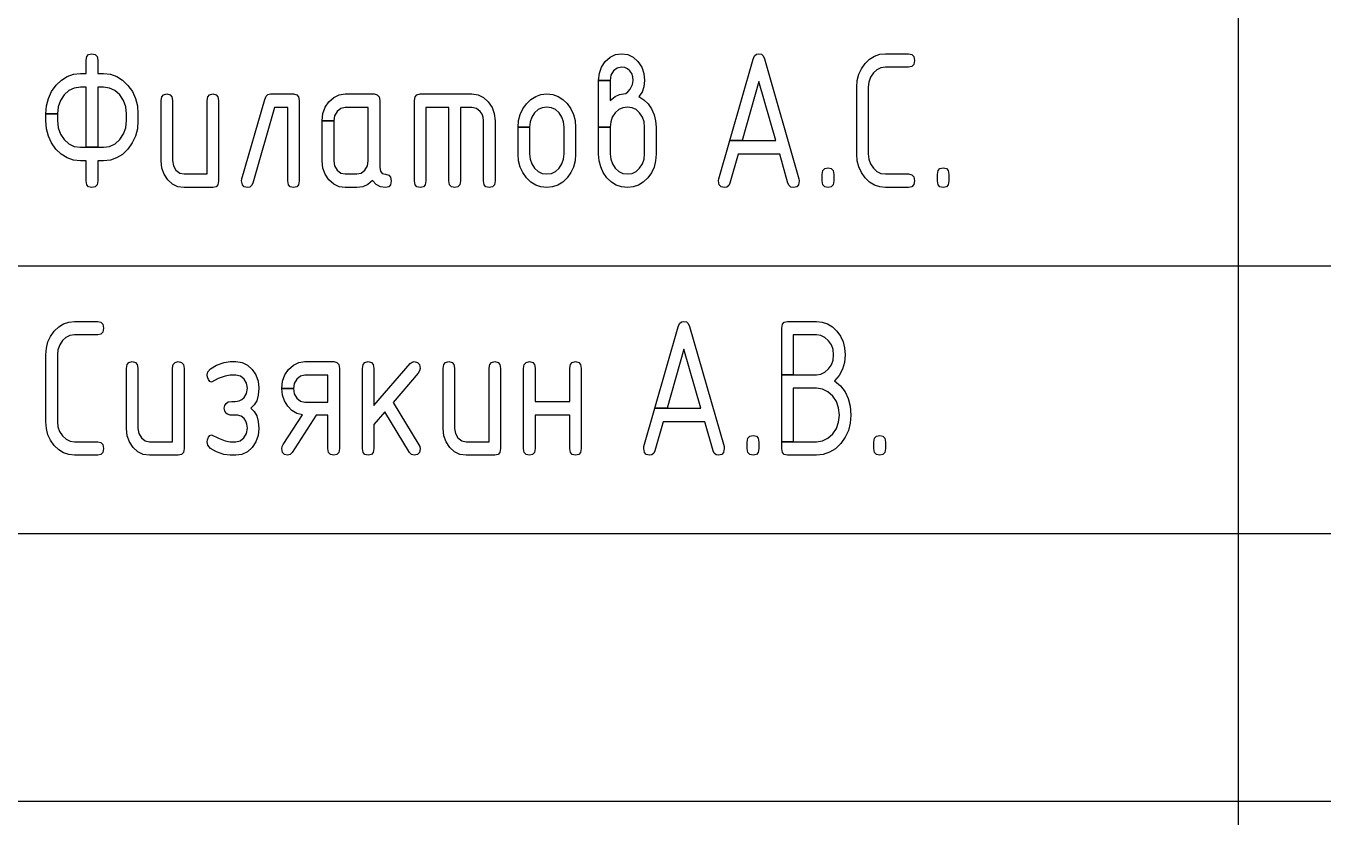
# Model space of a CAD drawing. Extents: x 0.3 to 16.3, y -11.7 to -0.2.
# Drawn here: x 9.737 to 10.692, y -10.917 to -10.335 of the extents above; entities that cross this region are included whole.
import ezdxf

# ---------------------------------------------------------------- set-up
doc = ezdxf.new("R2010")
doc.units = 0
doc.header["$MEASUREMENT"] = 0
doc.layers.add('BLACK', color=7, linetype='CONTINUOUS')

msp = doc.modelspace()

# ---------------------------------------------------------------- linework, layer by layer
at = {"layer": 'BLACK', "linetype": 'CONTINUOUS'}
for p, q in [((10.62949, -9.3308), (10.62949, -11.49615)), ((9.78179, -10.36072), (9.78228, -10.35796)), ((9.78179, -10.37047), (9.78179, -10.36072)), ((9.78228, -10.35796), (9.78361, -10.35643)), ((9.78361, -10.35643), (9.78603, -10.35585)), ((9.78603, -10.35585), (9.78843, -10.35643)), ((9.78843, -10.35643), (9.78976, -10.35796)), ((9.78976, -10.35796), (9.79026, -10.36072)), ((9.79026, -10.36072), (9.79026, -10.37047)), ((10.16102, -10.36566), (10.16377, -10.36156)), ((10.16377, -10.36156), (10.16731, -10.35838)), ((10.16731, -10.35838), (10.17127, -10.3565)), ((10.17127, -10.3565), (10.17578, -10.35585)), ((10.17578, -10.35585), (10.18032, -10.3565)), ((10.18032, -10.3565), (10.18428, -10.3584)), ((10.18428, -10.3584), (10.18781, -10.36159)), ((10.18781, -10.36159), (10.19055, -10.36571)), ((10.25541, -10.4197), (10.27257, -10.3598)), ((10.27257, -10.3598), (10.27361, -10.35753)), ((10.27361, -10.35753), (10.27499, -10.35628)), ((10.27499, -10.35628), (10.27681, -10.35585)), ((10.27681, -10.35585), (10.27863, -10.35627)), ((10.27863, -10.35627), (10.27999, -10.35748)), ((10.27999, -10.35748), (10.28098, -10.35965)), ((10.28098, -10.35965), (10.30627, -10.44783)), ((10.35225, -10.36687), (10.35498, -10.36305)), ((10.35498, -10.36305), (10.35827, -10.35988)), ((10.35827, -10.35988), (10.36182, -10.35765)), ((10.36182, -10.35765), (10.36569, -10.35631)), ((10.36569, -10.35631), (10.36996, -10.35585)), ((10.36996, -10.35585), (10.38691, -10.35585)), ((10.38691, -10.35585), (10.38931, -10.35643)), ((10.38931, -10.35643), (10.39065, -10.358)), ((10.39065, -10.3637), (10.38931, -10.36527)), ((10.39065, -10.358), (10.39115, -10.36085)), ((10.39115, -10.36085), (10.39065, -10.3637)), ((9.76358, -10.3753), (9.76784, -10.37263)), ((9.76784, -10.37263), (9.77246, -10.37102)), ((9.77246, -10.37102), (9.77755, -10.37047)), ((9.77755, -10.37047), (9.78179, -10.37047)), ((9.79026, -10.37047), (9.7945, -10.37047)), ((9.7945, -10.37047), (9.79965, -10.37102)), ((9.79965, -10.37102), (9.8043, -10.37264)), ((9.8043, -10.37264), (9.80856, -10.37532)), ((10.15883, -10.3755), (10.15939, -10.37026)), ((10.15939, -10.37026), (10.16102, -10.36566)), ((10.16792, -10.3717), (10.1673, -10.3755)), ((10.16977, -10.36852), (10.16792, -10.3717)), ((10.17251, -10.36637), (10.16977, -10.36852)), ((10.17578, -10.36565), (10.17251, -10.36637)), ((10.17807, -10.36598), (10.17578, -10.36565)), ((10.18006, -10.36691), (10.17807, -10.36598)), ((10.18181, -10.36849), (10.18006, -10.36691)), ((10.18317, -10.37053), (10.18181, -10.36849)), ((10.18397, -10.37283), (10.18317, -10.37053)), ((10.18425, -10.3755), (10.18397, -10.37283)), ((10.19055, -10.36571), (10.19217, -10.37031)), ((10.19217, -10.37031), (10.19272, -10.37554)), ((10.34918, -10.3755), (10.35033, -10.371)), ((10.35033, -10.371), (10.35225, -10.36687)), ((10.35899, -10.37313), (10.35769, -10.37669)), ((10.36109, -10.36991), (10.35899, -10.37313)), ((10.36356, -10.36768), (10.36109, -10.36991)), ((10.36648, -10.36632), (10.36356, -10.36768)), ((10.36996, -10.36585), (10.36648, -10.36632)), ((10.38691, -10.36585), (10.36996, -10.36585)), ((10.38931, -10.36527), (10.38691, -10.36585)), ((9.754, -10.38868), (9.75631, -10.38371)), ((9.75631, -10.38371), (9.75961, -10.37911)), ((9.75961, -10.37911), (9.76358, -10.3753)), ((9.76904, -10.38301), (9.76551, -10.3862)), ((9.773, -10.38112), (9.76904, -10.38301)), ((9.77755, -10.38047), (9.773, -10.38112)), ((9.78179, -10.38047), (9.77755, -10.38047)), ((9.78179, -10.4247), (9.78179, -10.38047)), ((9.7945, -10.38047), (9.79026, -10.38047)), ((9.79026, -10.38047), (9.79026, -10.4247)), ((9.799, -10.38111), (9.7945, -10.38047)), ((9.80296, -10.38299), (9.799, -10.38111)), ((9.8065, -10.38617), (9.80296, -10.38299)), ((9.80856, -10.37532), (9.8125, -10.37915)), ((9.8125, -10.37915), (9.81577, -10.38376)), ((9.81577, -10.38376), (9.81806, -10.38873)), ((10.15883, -10.37554), (10.15883, -10.3755)), ((10.15883, -10.3755), (10.1673, -10.3755)), ((10.1673, -10.3755), (10.15883, -10.3755)), ((10.15883, -10.40983), (10.15883, -10.37554)), ((10.1673, -10.3755), (10.1673, -10.39028)), ((10.17881, -10.38501), (10.18042, -10.38393)), ((10.18042, -10.38393), (10.18207, -10.38192)), ((10.18207, -10.38192), (10.18374, -10.37861)), ((10.18374, -10.37861), (10.18425, -10.3755)), ((10.19222, -10.3803), (10.19081, -10.38418)), ((10.19272, -10.37554), (10.19222, -10.3803)), ((10.27681, -10.37626), (10.26435, -10.4197)), ((10.28926, -10.4197), (10.27681, -10.37626)), ((10.34878, -10.38047), (10.34918, -10.3755)), ((10.34878, -10.4297), (10.34878, -10.38047)), ((10.35769, -10.37669), (10.35726, -10.38056)), ((10.35726, -10.38056), (10.35726, -10.4296)), ((9.75261, -10.39411), (9.754, -10.38868)), ((9.76278, -10.39031), (9.76116, -10.3949)), ((9.76551, -10.3862), (9.76278, -10.39031)), ((9.80925, -10.39026), (9.8065, -10.38617)), ((9.81088, -10.39485), (9.80925, -10.39026)), ((9.81806, -10.38873), (9.81944, -10.39414)), ((9.83689, -10.39038), (9.83739, -10.38759)), ((9.83689, -10.43465), (9.83689, -10.39038)), ((9.83739, -10.38759), (9.83872, -10.38604)), ((9.83872, -10.38604), (9.84113, -10.38547)), ((9.84113, -10.38547), (9.84354, -10.38604)), ((9.84354, -10.38604), (9.84487, -10.38759)), ((9.84487, -10.38759), (9.84537, -10.39037)), ((9.84537, -10.39037), (9.84537, -10.43451)), ((9.87078, -10.39037), (9.87128, -10.38759)), ((9.87078, -10.44431), (9.87078, -10.39037)), ((9.87128, -10.38759), (9.87261, -10.38604)), ((9.87261, -10.38604), (9.87502, -10.38547)), ((9.87502, -10.38547), (9.87743, -10.38604)), ((9.87743, -10.38604), (9.87876, -10.38759)), ((9.87876, -10.38759), (9.87926, -10.39038)), ((9.87926, -10.39038), (9.87926, -10.4494)), ((9.89638, -10.44783), (9.91313, -10.38949)), ((9.91313, -10.38949), (9.91418, -10.38717)), ((9.91418, -10.38717), (9.91556, -10.3859)), ((9.91556, -10.3859), (9.91737, -10.38547)), ((9.91737, -10.38547), (9.93431, -10.38547)), ((9.93431, -10.38547), (9.93672, -10.38604)), ((9.93672, -10.38604), (9.93805, -10.38759)), ((9.93805, -10.38759), (9.93855, -10.39038)), ((9.93855, -10.39038), (9.93855, -10.4494)), ((9.95766, -10.39526), (9.96039, -10.39117)), ((9.96039, -10.39117), (9.96391, -10.388)), ((9.96391, -10.388), (9.96788, -10.38611)), ((9.96788, -10.38611), (9.97243, -10.38547)), ((9.97243, -10.38547), (9.9936, -10.38547)), ((9.9936, -10.38547), (9.99601, -10.38604)), ((9.99601, -10.38604), (9.99735, -10.38759)), ((9.99735, -10.38759), (9.99784, -10.39038)), ((9.99784, -10.39038), (9.99784, -10.43956)), ((10.02329, -10.39038), (10.02379, -10.38759)), ((10.02329, -10.4494), (10.02329, -10.39038)), ((10.02379, -10.38759), (10.02512, -10.38604)), ((10.02512, -10.38604), (10.02753, -10.38547)), ((10.02753, -10.38547), (10.06565, -10.38547)), ((10.06565, -10.38547), (10.07016, -10.38611)), ((10.07016, -10.38611), (10.07411, -10.38801)), ((10.07411, -10.38801), (10.07766, -10.39121)), ((10.07766, -10.39121), (10.08041, -10.39532)), ((10.103, -10.39648), (10.10573, -10.39266)), ((10.10573, -10.39266), (10.10902, -10.38949)), ((10.10902, -10.38949), (10.11257, -10.38727)), ((10.11257, -10.38727), (10.11644, -10.38593)), ((10.11644, -10.38593), (10.12072, -10.38547)), ((10.12072, -10.38547), (10.12507, -10.38593)), ((10.12507, -10.38593), (10.12897, -10.38726)), ((10.12897, -10.38726), (10.13252, -10.38946)), ((10.13252, -10.38946), (10.13577, -10.39258)), ((10.13577, -10.39258), (10.13846, -10.39636)), ((10.1673, -10.39028), (10.17107, -10.38737)), ((10.17107, -10.38737), (10.17432, -10.38583)), ((10.17432, -10.38583), (10.17719, -10.38535)), ((10.17719, -10.38535), (10.17881, -10.38501)), ((10.19081, -10.38418), (10.18849, -10.3874)), ((10.18849, -10.3874), (10.19213, -10.38967)), ((10.19213, -10.38967), (10.1952, -10.39267)), ((10.1952, -10.39267), (10.19776, -10.39643)), ((9.75213, -10.40011), (9.75261, -10.39411)), ((9.75213, -10.40013), (9.75213, -10.40011)), ((9.75213, -10.40506), (9.75213, -10.40013)), ((9.75213, -10.40013), (9.7606, -10.40013)), ((9.7606, -10.40013), (9.75213, -10.40013)), ((9.76116, -10.3949), (9.7606, -10.40013)), ((9.7606, -10.40013), (9.7606, -10.40504)), ((9.81144, -10.40013), (9.81088, -10.39485)), ((9.81144, -10.40504), (9.81144, -10.40013)), ((9.81944, -10.39414), (9.81991, -10.40011)), ((9.81991, -10.40011), (9.81991, -10.40506)), ((9.92039, -10.39547), (9.90441, -10.45098)), ((9.93008, -10.39547), (9.92039, -10.39547)), ((9.93008, -10.44941), (9.93008, -10.39547)), ((9.95548, -10.40514), (9.95604, -10.39986)), ((9.95604, -10.39986), (9.95766, -10.39526)), ((9.96457, -10.40147), (9.96395, -10.40524)), ((9.96642, -10.39831), (9.96457, -10.40147)), ((9.96915, -10.39618), (9.96642, -10.39831)), ((9.97243, -10.39547), (9.96915, -10.39618)), ((9.98937, -10.39547), (9.97243, -10.39547)), ((9.98937, -10.43454), (9.98937, -10.39547)), ((10.04871, -10.39547), (10.03176, -10.39547)), ((10.03176, -10.39547), (10.03176, -10.44941)), ((10.04871, -10.44941), (10.04871, -10.39547)), ((10.06566, -10.39547), (10.05718, -10.39547)), ((10.05718, -10.39547), (10.05718, -10.44941)), ((10.06898, -10.39618), (10.06566, -10.39547)), ((10.07169, -10.39829), (10.06898, -10.39618)), ((10.07304, -10.40032), (10.07169, -10.39829)), ((10.07385, -10.40262), (10.07304, -10.40032)), ((10.07413, -10.40528), (10.07385, -10.40262)), ((10.08041, -10.39532), (10.08204, -10.39991)), ((10.08204, -10.39991), (10.0826, -10.40514)), ((10.09993, -10.40509), (10.10109, -10.4006)), ((10.10109, -10.4006), (10.103, -10.39648)), ((10.10965, -10.40249), (10.10843, -10.40593)), ((10.11173, -10.39939), (10.10965, -10.40249)), ((10.1144, -10.39697), (10.11173, -10.39939)), ((10.11736, -10.39555), (10.1144, -10.39697)), ((10.12072, -10.39506), (10.11736, -10.39555)), ((10.12407, -10.39555), (10.12072, -10.39506)), ((10.12703, -10.39697), (10.12407, -10.39555)), ((10.1297, -10.39939), (10.12703, -10.39697)), ((10.13178, -10.40249), (10.1297, -10.39939)), ((10.13301, -10.40593), (10.13178, -10.40249)), ((10.13846, -10.39636), (10.14035, -10.40048)), ((10.14035, -10.40048), (10.1415, -10.40501)), ((10.16893, -10.40249), (10.16772, -10.40593)), ((10.17099, -10.39939), (10.16893, -10.40249)), ((10.17364, -10.39698), (10.17099, -10.39939)), ((10.17661, -10.39555), (10.17364, -10.39698)), ((10.18001, -10.39506), (10.17661, -10.39555)), ((10.18341, -10.39555), (10.18001, -10.39506)), ((10.18638, -10.39698), (10.18341, -10.39555)), ((10.18903, -10.39939), (10.18638, -10.39698)), ((10.19109, -10.40249), (10.18903, -10.39939)), ((10.19231, -10.40593), (10.19109, -10.40249)), ((10.19776, -10.39643), (10.19967, -10.4007)), ((10.19967, -10.4007), (10.20081, -10.4052)), ((9.7526, -10.41099), (9.75213, -10.40506)), ((9.75398, -10.41638), (9.7526, -10.41099)), ((9.7606, -10.40504), (9.76116, -10.41031)), ((9.76116, -10.41031), (9.76279, -10.41491)), ((9.80926, -10.41485), (9.81089, -10.41027)), ((9.81089, -10.41027), (9.81144, -10.40504)), ((9.81943, -10.41106), (9.81804, -10.41649)), ((9.81991, -10.40506), (9.81943, -10.41106)), ((9.95548, -10.40524), (9.95548, -10.40514)), ((9.95548, -10.43465), (9.95548, -10.40524)), ((9.95548, -10.40524), (9.96395, -10.40524)), ((9.96395, -10.40524), (9.95548, -10.40524)), ((9.96395, -10.40524), (9.96395, -10.43454)), ((10.07413, -10.44941), (10.07413, -10.40528)), ((10.0826, -10.40514), (10.0826, -10.4494)), ((10.09954, -10.41006), (10.09956, -10.40983)), ((10.09954, -10.42973), (10.09954, -10.41006)), ((10.09956, -10.40983), (10.09993, -10.40509)), ((10.09956, -10.40983), (10.10801, -10.40983)), ((10.10801, -10.40983), (10.09956, -10.40983)), ((10.10843, -10.40593), (10.10801, -10.40983)), ((10.10801, -10.40983), (10.10801, -10.42954)), ((10.13343, -10.40983), (10.13301, -10.40593)), ((10.13343, -10.42954), (10.13343, -10.40983)), ((10.1415, -10.40501), (10.1419, -10.41006)), ((10.1419, -10.41006), (10.1419, -10.42973)), ((10.15883, -10.4297), (10.15883, -10.40983)), ((10.15883, -10.40983), (10.1673, -10.40983)), ((10.1673, -10.40983), (10.15883, -10.40983)), ((10.16772, -10.40593), (10.1673, -10.40983)), ((10.1673, -10.40983), (10.1673, -10.42954)), ((10.19272, -10.40983), (10.19231, -10.40593)), ((10.19272, -10.42954), (10.19272, -10.40983)), ((10.20081, -10.4052), (10.20119, -10.41)), ((10.20119, -10.41), (10.20119, -10.4297)), ((9.75627, -10.42135), (9.75398, -10.41638)), ((9.75954, -10.42598), (9.75627, -10.42135)), ((9.76279, -10.41491), (9.76554, -10.419)), ((9.76554, -10.419), (9.76909, -10.42218)), ((9.803, -10.42216), (9.80653, -10.41897)), ((9.80653, -10.41897), (9.80926, -10.41485)), ((9.81573, -10.42146), (9.81243, -10.42605)), ((9.81804, -10.41649), (9.81573, -10.42146)), ((10.24734, -10.44783), (10.25541, -10.4197)), ((10.25541, -10.4197), (10.26435, -10.4197)), ((10.26435, -10.4197), (10.25541, -10.4197)), ((10.26435, -10.4197), (10.28926, -10.4197)), ((9.76348, -10.42983), (9.75954, -10.42598)), ((9.76775, -10.43252), (9.76348, -10.42983)), ((9.76909, -10.42218), (9.77304, -10.42406)), ((9.77304, -10.42406), (9.77755, -10.4247)), ((9.77755, -10.4247), (9.78179, -10.4247)), ((9.78179, -10.4247), (9.79026, -10.4247)), ((9.79026, -10.4247), (9.78179, -10.4247)), ((9.79026, -10.4247), (9.7945, -10.4247)), ((9.7945, -10.4247), (9.79904, -10.42405)), ((9.79904, -10.42405), (9.803, -10.42216)), ((9.80846, -10.42987), (9.8042, -10.43254)), ((9.81243, -10.42605), (9.80846, -10.42987)), ((10.09993, -10.43469), (10.09954, -10.42973)), ((10.10801, -10.42954), (10.10843, -10.43349)), ((10.13301, -10.43344), (10.13343, -10.42954)), ((10.1419, -10.42973), (10.1415, -10.43469)), ((10.15922, -10.43467), (10.15883, -10.4297)), ((10.1673, -10.42954), (10.16772, -10.43349)), ((10.19231, -10.43344), (10.19272, -10.42954)), ((10.20119, -10.4297), (10.2008, -10.43471)), ((10.26153, -10.4297), (10.25543, -10.45096)), ((10.29208, -10.4297), (10.26153, -10.4297)), ((10.29818, -10.45096), (10.29208, -10.4297)), ((10.34918, -10.43467), (10.34878, -10.4297)), ((10.35726, -10.4296), (10.35767, -10.43349)), ((9.7724, -10.43415), (9.76775, -10.43252)), ((9.77755, -10.4347), (9.7724, -10.43415)), ((9.78179, -10.4347), (9.77755, -10.4347)), ((9.78179, -10.44941), (9.78179, -10.4347)), ((9.7945, -10.4347), (9.79026, -10.4347)), ((9.79026, -10.4347), (9.79026, -10.44941)), ((9.79958, -10.43415), (9.7945, -10.4347)), ((9.8042, -10.43254), (9.79958, -10.43415)), ((9.83745, -10.43993), (9.83689, -10.43465)), ((9.83907, -10.44452), (9.83745, -10.43993)), ((9.84537, -10.43451), (9.84599, -10.43823)), ((9.84599, -10.43823), (9.84787, -10.44142)), ((9.95604, -10.43993), (9.95548, -10.43465)), ((9.95766, -10.44452), (9.95604, -10.43993)), ((9.96395, -10.43454), (9.96457, -10.43825)), ((9.96457, -10.43825), (9.96645, -10.44143)), ((9.9869, -10.44147), (9.98875, -10.43831)), ((9.98875, -10.43831), (9.98937, -10.43454)), ((9.99784, -10.43956), (9.99834, -10.44235)), ((10.10109, -10.43919), (10.09993, -10.43469)), ((10.103, -10.44331), (10.10109, -10.43919)), ((10.10843, -10.43349), (10.10965, -10.43694)), ((10.10965, -10.43694), (10.1117, -10.44002)), ((10.1117, -10.44002), (10.11435, -10.44241)), ((10.12703, -10.44241), (10.1297, -10.43999)), ((10.1297, -10.43999), (10.13178, -10.43688)), ((10.13178, -10.43688), (10.13301, -10.43344)), ((10.14035, -10.43919), (10.13844, -10.44331)), ((10.1415, -10.43469), (10.14035, -10.43919)), ((10.16037, -10.43917), (10.15922, -10.43467)), ((10.16228, -10.4433), (10.16037, -10.43917)), ((10.16772, -10.43349), (10.16894, -10.43694)), ((10.16894, -10.43694), (10.17099, -10.44002)), ((10.17099, -10.44002), (10.17364, -10.44241)), ((10.18638, -10.4424), (10.18903, -10.43999)), ((10.18903, -10.43999), (10.19109, -10.43689)), ((10.19109, -10.43689), (10.19231, -10.43344)), ((10.19964, -10.43923), (10.19772, -10.44335)), ((10.2008, -10.43471), (10.19964, -10.43923)), ((10.32389, -10.44181), (10.32522, -10.44028)), ((10.32522, -10.44028), (10.32763, -10.4397)), ((10.32763, -10.4397), (10.33004, -10.44028)), ((10.33004, -10.44028), (10.33137, -10.44181)), ((10.35033, -10.43917), (10.34918, -10.43467)), ((10.35225, -10.44329), (10.35033, -10.43917)), ((10.35767, -10.43349), (10.3589, -10.43692)), ((10.3589, -10.43692), (10.36098, -10.44001)), ((10.36098, -10.44001), (10.36365, -10.44241)), ((10.40857, -10.44181), (10.40991, -10.44028)), ((10.40991, -10.44028), (10.41231, -10.4397)), ((10.41231, -10.4397), (10.41472, -10.44028)), ((10.41472, -10.44028), (10.41606, -10.44181)), ((9.78228, -10.45219), (9.78179, -10.44941)), ((9.79026, -10.44941), (9.78976, -10.4522)), ((9.8418, -10.44862), (9.83907, -10.44452)), ((9.84533, -10.45179), (9.8418, -10.44862)), ((9.84787, -10.44142), (9.85062, -10.44359)), ((9.85062, -10.44359), (9.85384, -10.44431)), ((9.85384, -10.44431), (9.87078, -10.44431)), ((9.87926, -10.4494), (9.87876, -10.45219)), ((9.89619, -10.44932), (9.89638, -10.44783)), ((9.89669, -10.45217), (9.89619, -10.44932)), ((9.93057, -10.45219), (9.93008, -10.44941)), ((9.93855, -10.4494), (9.93805, -10.45219)), ((9.96039, -10.44862), (9.95766, -10.44452)), ((9.96391, -10.45179), (9.96039, -10.44862)), ((9.96645, -10.44143), (9.96921, -10.4436)), ((9.96921, -10.4436), (9.97243, -10.44431)), ((9.97243, -10.44431), (9.9809, -10.44431)), ((9.9809, -10.44431), (9.98417, -10.4436)), ((9.98417, -10.4436), (9.9869, -10.44147)), ((9.99239, -10.44909), (9.98904, -10.45199)), ((9.99517, -10.45201), (9.99239, -10.44909)), ((9.99834, -10.44235), (9.99967, -10.4439)), ((9.99967, -10.4439), (10.00208, -10.44448)), ((10.00208, -10.44448), (10.00449, -10.44506)), ((10.00449, -10.44506), (10.00582, -10.44661)), ((10.00582, -10.44661), (10.00632, -10.4494)), ((10.00632, -10.4494), (10.00582, -10.45219)), ((10.02379, -10.45219), (10.02329, -10.4494)), ((10.03176, -10.44941), (10.03127, -10.4522)), ((10.04921, -10.45219), (10.04871, -10.44941)), ((10.05718, -10.44941), (10.05669, -10.4522)), ((10.07463, -10.45219), (10.07413, -10.44941)), ((10.0826, -10.4494), (10.08211, -10.45219)), ((10.10573, -10.44713), (10.103, -10.44331)), ((10.10902, -10.4503), (10.10573, -10.44713)), ((10.11257, -10.45252), (10.10902, -10.4503)), ((10.11435, -10.44241), (10.11732, -10.44383)), ((10.11732, -10.44383), (10.12072, -10.44431)), ((10.12072, -10.44431), (10.12407, -10.44383)), ((10.12407, -10.44383), (10.12703, -10.44241)), ((10.13241, -10.4503), (10.12887, -10.45252)), ((10.1357, -10.44713), (10.13241, -10.4503)), ((10.13844, -10.44331), (10.1357, -10.44713)), ((10.16499, -10.44712), (10.16228, -10.4433)), ((10.16826, -10.45029), (10.16499, -10.44712)), ((10.17181, -10.45251), (10.16826, -10.45029)), ((10.17364, -10.44241), (10.17661, -10.44383)), ((10.17661, -10.44383), (10.18001, -10.44431)), ((10.18001, -10.44431), (10.18341, -10.44383)), ((10.18341, -10.44383), (10.18638, -10.4424)), ((10.19171, -10.45031), (10.18816, -10.45252)), ((10.195, -10.44716), (10.19171, -10.45031)), ((10.19772, -10.44335), (10.195, -10.44716)), ((10.24715, -10.44939), (10.24734, -10.44783)), ((10.24765, -10.45219), (10.24715, -10.44939)), ((10.30646, -10.44939), (10.30596, -10.45219)), ((10.30627, -10.44783), (10.30646, -10.44939)), ((10.3234, -10.44457), (10.32389, -10.44181)), ((10.3234, -10.44944), (10.3234, -10.44457)), ((10.32389, -10.4522), (10.3234, -10.44944)), ((10.33137, -10.44181), (10.33187, -10.44457)), ((10.33187, -10.44944), (10.33137, -10.4522)), ((10.33187, -10.44457), (10.33187, -10.44944)), ((10.35498, -10.44712), (10.35225, -10.44329)), ((10.35827, -10.45029), (10.35498, -10.44712)), ((10.36182, -10.45252), (10.35827, -10.45029)), ((10.36365, -10.44241), (10.36661, -10.44383)), ((10.36661, -10.44383), (10.36996, -10.44431)), ((10.36996, -10.44431), (10.38691, -10.44431)), ((10.38691, -10.44431), (10.38931, -10.4449)), ((10.38931, -10.4449), (10.39065, -10.44647)), ((10.39065, -10.44647), (10.39115, -10.44931)), ((10.39115, -10.44931), (10.39065, -10.45216)), ((10.40808, -10.44457), (10.40857, -10.44181)), ((10.40808, -10.44944), (10.40808, -10.44457)), ((10.40857, -10.4522), (10.40808, -10.44944)), ((10.41606, -10.44181), (10.41655, -10.44457)), ((10.41655, -10.44944), (10.41606, -10.4522)), ((10.41655, -10.44457), (10.41655, -10.44944)), ((9.78362, -10.45374), (9.78228, -10.45219)), ((9.78603, -10.45432), (9.78362, -10.45374)), ((9.78843, -10.45374), (9.78603, -10.45432)), ((9.78976, -10.4522), (9.78843, -10.45374)), ((9.84929, -10.45367), (9.84533, -10.45179)), ((9.85384, -10.45432), (9.84929, -10.45367)), ((9.87502, -10.45432), (9.85384, -10.45432)), ((9.87743, -10.45374), (9.87502, -10.45432)), ((9.87876, -10.45219), (9.87743, -10.45374)), ((9.89802, -10.45374), (9.89669, -10.45217)), ((9.90043, -10.45432), (9.89802, -10.45374)), ((9.90223, -10.45393), (9.90043, -10.45432)), ((9.90352, -10.45286), (9.90223, -10.45393)), ((9.90441, -10.45098), (9.90352, -10.45286)), ((9.93191, -10.45374), (9.93057, -10.45219)), ((9.93431, -10.45432), (9.93191, -10.45374)), ((9.93672, -10.45374), (9.93431, -10.45432)), ((9.93805, -10.45219), (9.93672, -10.45374)), ((9.96788, -10.45367), (9.96391, -10.45179)), ((9.97243, -10.45432), (9.96788, -10.45367)), ((9.9809, -10.45432), (9.97243, -10.45432)), ((9.98525, -10.45372), (9.9809, -10.45432)), ((9.98904, -10.45199), (9.98525, -10.45372)), ((9.99835, -10.45373), (9.99517, -10.45201)), ((10.00208, -10.45432), (9.99835, -10.45373)), ((10.00449, -10.45374), (10.00208, -10.45432)), ((10.00582, -10.45219), (10.00449, -10.45374)), ((10.02512, -10.45374), (10.02379, -10.45219)), ((10.02753, -10.45432), (10.02512, -10.45374)), ((10.02993, -10.45374), (10.02753, -10.45432)), ((10.03127, -10.4522), (10.02993, -10.45374)), ((10.05054, -10.45374), (10.04921, -10.45219)), ((10.05295, -10.45432), (10.05054, -10.45374)), ((10.05535, -10.45374), (10.05295, -10.45432)), ((10.05669, -10.4522), (10.05535, -10.45374)), ((10.07596, -10.45374), (10.07463, -10.45219)), ((10.07837, -10.45432), (10.07596, -10.45374)), ((10.08077, -10.45374), (10.07837, -10.45432)), ((10.08211, -10.45219), (10.08077, -10.45374)), ((10.11644, -10.45386), (10.11257, -10.45252)), ((10.12072, -10.45432), (10.11644, -10.45386)), ((10.125, -10.45386), (10.12072, -10.45432)), ((10.12887, -10.45252), (10.125, -10.45386)), ((10.1757, -10.45385), (10.17181, -10.45251)), ((10.18001, -10.45432), (10.1757, -10.45385)), ((10.18429, -10.45386), (10.18001, -10.45432)), ((10.18816, -10.45252), (10.18429, -10.45386)), ((10.24898, -10.45374), (10.24765, -10.45219)), ((10.25139, -10.45432), (10.24898, -10.45374)), ((10.25324, -10.45393), (10.25139, -10.45432)), ((10.25454, -10.45284), (10.25324, -10.45393)), ((10.25543, -10.45096), (10.25454, -10.45284)), ((10.29907, -10.45284), (10.29818, -10.45096)), ((10.30037, -10.45393), (10.29907, -10.45284)), ((10.30222, -10.45432), (10.30037, -10.45393)), ((10.30463, -10.45374), (10.30222, -10.45432)), ((10.30596, -10.45219), (10.30463, -10.45374)), ((10.32522, -10.45374), (10.32389, -10.4522)), ((10.32763, -10.45432), (10.32522, -10.45374)), ((10.33004, -10.45374), (10.32763, -10.45432)), ((10.33137, -10.4522), (10.33004, -10.45374)), ((10.36569, -10.45386), (10.36182, -10.45252)), ((10.36996, -10.45432), (10.36569, -10.45386)), ((10.38691, -10.45432), (10.36996, -10.45432)), ((10.38931, -10.45373), (10.38691, -10.45432)), ((10.39065, -10.45216), (10.38931, -10.45373)), ((10.40991, -10.45374), (10.40857, -10.4522)), ((10.41231, -10.45432), (10.40991, -10.45374)), ((10.41472, -10.45374), (10.41231, -10.45432)), ((10.41606, -10.4522), (10.41472, -10.45374)), ((9.05469, -10.5119), (11.61374, -10.5119)), ((9.76161, -10.55673), (9.76517, -10.5545)), ((9.76517, -10.5545), (9.76904, -10.55316)), ((9.76904, -10.55316), (9.77331, -10.5527)), ((9.77331, -10.5527), (9.79026, -10.5527)), ((9.79026, -10.5527), (9.79266, -10.55328)), ((9.79266, -10.55328), (9.79399, -10.55485)), ((9.79399, -10.55485), (9.79449, -10.5577)), ((10.21741, -10.55665), (10.21845, -10.55438)), ((10.21845, -10.55438), (10.21983, -10.55313)), ((10.21983, -10.55313), (10.22165, -10.5527)), ((10.22165, -10.5527), (10.22347, -10.55312)), ((10.22347, -10.55312), (10.22483, -10.55433)), ((10.22483, -10.55433), (10.22582, -10.5565)), ((10.29363, -10.55762), (10.29412, -10.55483)), ((10.29412, -10.55483), (10.29546, -10.55328)), ((10.29546, -10.55328), (10.29787, -10.5527)), ((10.29787, -10.5527), (10.31905, -10.5527)), ((10.31905, -10.5527), (10.32339, -10.55316)), ((10.32339, -10.55316), (10.3273, -10.55449)), ((10.3273, -10.55449), (10.33084, -10.55669)), ((9.75368, -10.56785), (9.75559, -10.56372)), ((9.75559, -10.56372), (9.75832, -10.5599)), ((9.75832, -10.5599), (9.76161, -10.55673)), ((9.76691, -10.56453), (9.76443, -10.56676)), ((9.76982, -10.56317), (9.76691, -10.56453)), ((9.77331, -10.5627), (9.76982, -10.56317)), ((9.79026, -10.5627), (9.77331, -10.5627)), ((9.79266, -10.56212), (9.79026, -10.5627)), ((9.79399, -10.56055), (9.79266, -10.56212)), ((9.79449, -10.5577), (9.79399, -10.56055)), ((10.20025, -10.61655), (10.21741, -10.55665)), ((10.22582, -10.5565), (10.25111, -10.64468)), ((10.29363, -10.59193), (10.29363, -10.55762)), ((10.31905, -10.5627), (10.3021, -10.5627)), ((10.3021, -10.5627), (10.3021, -10.59193)), ((10.3224, -10.56319), (10.31905, -10.5627)), ((10.32536, -10.5646), (10.3224, -10.56319)), ((10.32803, -10.56699), (10.32536, -10.5646)), ((10.33084, -10.55669), (10.33409, -10.55981)), ((10.33409, -10.55981), (10.33679, -10.56359)), ((10.33679, -10.56359), (10.33868, -10.5677)), ((9.75213, -10.57732), (9.75253, -10.57235)), ((9.75253, -10.57235), (9.75368, -10.56785)), ((9.76104, -10.57354), (9.7606, -10.57741)), ((9.76234, -10.56998), (9.76104, -10.57354)), ((9.76443, -10.56676), (9.76234, -10.56998)), ((10.22165, -10.57311), (10.20919, -10.61655)), ((10.2341, -10.61655), (10.22165, -10.57311)), ((10.33011, -10.57006), (10.32803, -10.56699)), ((10.33134, -10.57346), (10.33011, -10.57006)), ((10.33176, -10.57732), (10.33134, -10.57346)), ((10.33868, -10.5677), (10.33983, -10.57222)), ((10.33983, -10.57222), (10.34022, -10.57727)), ((9.75213, -10.62655), (9.75213, -10.57732)), ((9.7606, -10.57741), (9.7606, -10.62645)), ((9.81192, -10.58444), (9.81326, -10.58289)), ((9.81326, -10.58289), (9.81566, -10.58232)), ((9.81566, -10.58232), (9.81807, -10.58289)), ((9.81807, -10.58289), (9.8194, -10.58444)), ((9.84581, -10.58444), (9.84715, -10.58289)), ((9.84715, -10.58289), (9.84955, -10.58232)), ((9.84955, -10.58232), (9.85196, -10.58289)), ((9.85196, -10.58289), (9.85329, -10.58444)), ((9.87765, -10.58497), (9.8833, -10.58291)), ((9.8833, -10.58291), (9.88767, -10.58232)), ((9.88767, -10.58232), (9.8919, -10.58232)), ((9.8919, -10.58232), (9.89645, -10.58296)), ((9.89645, -10.58296), (9.90041, -10.58483)), ((9.93423, -10.58485), (9.93819, -10.58296)), ((9.93819, -10.58296), (9.94274, -10.58232)), ((9.94274, -10.58232), (9.96392, -10.58232)), ((9.96392, -10.58232), (9.96633, -10.58289)), ((9.96633, -10.58289), (9.96766, -10.58444)), ((9.98558, -10.58444), (9.98692, -10.58289)), ((9.98692, -10.58289), (9.98932, -10.58232)), ((9.98932, -10.58232), (9.99173, -10.58289)), ((9.99173, -10.58289), (9.99306, -10.58444)), ((9.99356, -10.61466), (10.0202, -10.58374)), ((10.0202, -10.58374), (10.02155, -10.58268)), ((10.02155, -10.58268), (10.02322, -10.58232)), ((10.02322, -10.58232), (10.02562, -10.58289)), ((10.02562, -10.58289), (10.02695, -10.58444)), ((10.04488, -10.58444), (10.04621, -10.58289)), ((10.04621, -10.58289), (10.04862, -10.58232)), ((10.04862, -10.58232), (10.05102, -10.58289)), ((10.05102, -10.58289), (10.05235, -10.58444)), ((10.07877, -10.58444), (10.0801, -10.58289)), ((10.0801, -10.58289), (10.08251, -10.58232)), ((10.08251, -10.58232), (10.08491, -10.58289)), ((10.08491, -10.58289), (10.08624, -10.58444)), ((10.10417, -10.58444), (10.1055, -10.58289)), ((10.1055, -10.58289), (10.10791, -10.58232)), ((10.10791, -10.58232), (10.11032, -10.58289)), ((10.11032, -10.58289), (10.11165, -10.58443)), ((10.13806, -10.58443), (10.13939, -10.58289)), ((10.13939, -10.58289), (10.1418, -10.58232)), ((10.1418, -10.58232), (10.1442, -10.58289)), ((10.1442, -10.58289), (10.14554, -10.58444)), ((10.33011, -10.58458), (10.33134, -10.58117)), ((10.33134, -10.58117), (10.33176, -10.57732)), ((10.33972, -10.58295), (10.33827, -10.58794)), ((10.34022, -10.57727), (10.33972, -10.58295)), ((9.81143, -10.58723), (9.81192, -10.58444)), ((9.81143, -10.6315), (9.81143, -10.58723)), ((9.8194, -10.58444), (9.81989, -10.58722)), ((9.81989, -10.58722), (9.81989, -10.63136)), ((9.84531, -10.58722), (9.84581, -10.58444)), ((9.84531, -10.64117), (9.84531, -10.58722)), ((9.85329, -10.58444), (9.85378, -10.58723)), ((9.85378, -10.58723), (9.85378, -10.64625)), ((9.87072, -10.59209), (9.87129, -10.58989)), ((9.87094, -10.59372), (9.87072, -10.59209)), ((9.87168, -10.59553), (9.87094, -10.59372)), ((9.87129, -10.58989), (9.87331, -10.58756)), ((9.87331, -10.58756), (9.87765, -10.58497)), ((9.88399, -10.59287), (9.87896, -10.59482)), ((9.88767, -10.59232), (9.88399, -10.59287)), ((9.8919, -10.59232), (9.88767, -10.59232)), ((9.89523, -10.59302), (9.8919, -10.59232)), ((9.89793, -10.59509), (9.89523, -10.59302)), ((9.90041, -10.58483), (9.90394, -10.58798)), ((9.90394, -10.58798), (9.90667, -10.59206)), ((9.90667, -10.59206), (9.90829, -10.59663)), ((9.92635, -10.59671), (9.92797, -10.59211)), ((9.92797, -10.59211), (9.9307, -10.58802)), ((9.9307, -10.58802), (9.93423, -10.58485)), ((9.93947, -10.59304), (9.93674, -10.59519)), ((9.94274, -10.59232), (9.93947, -10.59304)), ((9.95969, -10.59232), (9.94274, -10.59232)), ((9.95969, -10.61202), (9.95969, -10.59232)), ((9.96766, -10.58444), (9.96815, -10.58723)), ((9.96815, -10.58723), (9.96815, -10.64625)), ((9.98509, -10.58723), (9.98558, -10.58444)), ((9.98509, -10.64625), (9.98509, -10.58723)), ((9.99306, -10.58444), (9.99356, -10.58723)), ((9.99356, -10.58723), (9.99356, -10.61466)), ((10.02617, -10.59067), (10.00756, -10.61227)), ((10.02713, -10.58904), (10.02617, -10.59067)), ((10.02695, -10.58444), (10.02745, -10.58723)), ((10.02745, -10.58723), (10.02713, -10.58904)), ((10.04438, -10.58723), (10.04488, -10.58444)), ((10.04438, -10.6315), (10.04438, -10.58723)), ((10.05235, -10.58444), (10.05285, -10.58722)), ((10.05285, -10.58722), (10.05285, -10.63136)), ((10.07827, -10.58722), (10.07877, -10.58444)), ((10.07827, -10.64117), (10.07827, -10.58722)), ((10.08624, -10.58444), (10.08674, -10.58723)), ((10.08674, -10.58723), (10.08674, -10.64625)), ((10.10367, -10.58723), (10.10417, -10.58444)), ((10.10367, -10.64625), (10.10367, -10.58723)), ((10.11165, -10.58443), (10.11215, -10.58719)), ((10.11215, -10.58719), (10.11215, -10.61155)), ((10.13756, -10.58719), (10.13806, -10.58443)), ((10.13756, -10.61155), (10.13756, -10.58719)), ((10.14554, -10.58444), (10.14604, -10.58723)), ((10.14604, -10.58723), (10.14604, -10.64625)), ((10.29363, -10.64117), (10.29363, -10.59193)), ((10.29363, -10.59193), (10.3021, -10.59193)), ((10.3021, -10.59193), (10.29363, -10.59193)), ((10.3021, -10.59193), (10.31905, -10.59193)), ((10.31905, -10.59193), (10.3224, -10.59145)), ((10.3224, -10.59145), (10.32536, -10.59004)), ((10.32536, -10.59004), (10.32803, -10.58765)), ((10.32803, -10.58765), (10.33011, -10.58458)), ((10.33585, -10.5924), (10.3324, -10.59641)), ((10.33827, -10.58794), (10.33585, -10.5924)), ((9.87278, -10.59691), (9.87168, -10.59553)), ((9.87393, -10.59732), (9.87278, -10.59691)), ((9.87896, -10.59482), (9.87393, -10.59732)), ((9.89976, -10.59817), (9.89793, -10.59509)), ((9.90037, -10.60193), (9.89976, -10.59817)), ((9.8998, -10.60572), (9.90037, -10.60193)), ((9.90829, -10.59663), (9.90885, -10.60188)), ((9.90885, -10.60188), (9.90843, -10.60703)), ((9.92579, -10.60199), (9.92635, -10.59671)), ((9.92581, -10.60217), (9.92579, -10.60199)), ((9.92628, -10.60687), (9.92581, -10.60217)), ((9.92581, -10.60217), (9.93426, -10.60217)), ((9.93426, -10.60217), (9.92581, -10.60217)), ((9.93488, -10.59837), (9.93426, -10.60217)), ((9.93426, -10.60217), (9.93489, -10.60591)), ((9.93674, -10.59519), (9.93488, -10.59837)), ((10.31905, -10.60193), (10.3021, -10.60193)), ((10.3021, -10.60193), (10.3021, -10.64117)), ((10.32359, -10.60258), (10.31905, -10.60193)), ((10.32756, -10.60446), (10.32359, -10.60258)), ((10.3324, -10.59641), (10.3368, -10.60015)), ((10.3368, -10.60015), (10.34013, -10.60446)), ((9.88468, -10.61302), (9.88621, -10.61197)), ((9.88621, -10.61197), (9.88889, -10.61155)), ((9.88889, -10.61155), (9.89017, -10.61155)), ((9.89017, -10.61155), (9.89152, -10.61155)), ((9.89152, -10.61155), (9.89428, -10.61121)), ((9.89428, -10.61121), (9.89643, -10.61027)), ((9.89643, -10.61027), (9.89809, -10.60878)), ((9.89809, -10.60878), (9.8998, -10.60572)), ((9.90728, -10.61104), (9.90548, -10.61416)), ((9.90843, -10.60703), (9.90728, -10.61104)), ((9.92769, -10.61119), (9.92628, -10.60687)), ((9.93006, -10.61511), (9.92769, -10.61119)), ((9.93489, -10.60591), (9.93677, -10.60911)), ((9.93677, -10.60911), (9.93952, -10.6113)), ((9.93952, -10.6113), (9.94274, -10.61202)), ((9.94274, -10.61202), (9.95969, -10.61202)), ((10.00756, -10.61227), (10.02661, -10.64342)), ((10.11215, -10.61155), (10.13756, -10.61155)), ((10.33108, -10.60762), (10.32756, -10.60446)), ((10.33381, -10.6117), (10.33108, -10.60762)), ((10.33543, -10.61629), (10.33381, -10.6117)), ((10.34013, -10.60446), (10.34249, -10.60937)), ((10.34249, -10.60937), (10.34395, -10.61502)), ((9.88343, -10.61659), (9.88374, -10.61464)), ((9.88374, -10.61854), (9.88343, -10.61659)), ((9.88374, -10.61464), (9.88468, -10.61302)), ((9.88465, -10.62012), (9.88374, -10.61854)), ((9.88585, -10.62105), (9.88465, -10.62012)), ((9.88767, -10.62155), (9.88585, -10.62105)), ((9.89312, -10.62155), (9.88767, -10.62155)), ((9.89595, -10.62235), (9.89312, -10.62155)), ((9.89813, -10.62409), (9.89595, -10.62235)), ((9.90548, -10.61416), (9.903, -10.61655)), ((9.903, -10.61655), (9.90548, -10.61904)), ((9.90548, -10.61904), (9.90728, -10.62222)), ((9.90728, -10.62222), (9.90843, -10.62626)), ((9.92663, -10.64327), (9.94088, -10.62151)), ((9.93316, -10.61827), (9.93006, -10.61511)), ((9.93673, -10.62039), (9.93316, -10.61827)), ((9.95108, -10.62161), (9.93343, -10.64915)), ((9.94088, -10.62151), (9.93673, -10.62039)), ((9.95969, -10.62161), (9.95108, -10.62161)), ((9.95969, -10.64624), (9.95969, -10.62161)), ((10.00146, -10.6193), (9.99356, -10.62848)), ((10.01969, -10.64907), (10.00146, -10.6193)), ((10.11215, -10.62155), (10.11215, -10.64623)), ((10.13756, -10.62155), (10.11215, -10.62155)), ((10.13756, -10.64623), (10.13756, -10.62155)), ((10.19219, -10.64468), (10.20025, -10.61655)), ((10.20025, -10.61655), (10.20919, -10.61655)), ((10.20919, -10.61655), (10.20025, -10.61655)), ((10.20919, -10.61655), (10.2341, -10.61655)), ((10.33599, -10.62155), (10.33543, -10.61629)), ((10.33543, -10.62681), (10.33599, -10.62155)), ((10.34395, -10.61502), (10.34446, -10.62158)), ((10.34446, -10.62158), (10.34399, -10.62754)), ((9.75253, -10.63152), (9.75213, -10.62655)), ((9.75368, -10.63602), (9.75253, -10.63152)), ((9.7606, -10.62645), (9.76102, -10.63034)), ((9.76102, -10.63034), (9.76224, -10.63377)), ((9.81198, -10.63678), (9.81143, -10.6315)), ((9.81989, -10.63136), (9.82052, -10.63508)), ((9.89934, -10.62598), (9.89813, -10.62409)), ((9.9001, -10.62834), (9.89934, -10.62598)), ((9.89976, -10.63512), (9.90037, -10.63132)), ((9.90037, -10.63132), (9.9001, -10.62834)), ((9.90885, -10.63139), (9.90829, -10.63669)), ((9.90843, -10.62626), (9.90885, -10.63139)), ((9.99356, -10.62848), (9.99356, -10.64624)), ((10.04494, -10.63678), (10.04438, -10.6315)), ((10.05285, -10.63136), (10.05347, -10.63508)), ((10.20637, -10.62655), (10.20027, -10.64781)), ((10.23692, -10.62655), (10.20637, -10.62655)), ((10.24302, -10.64781), (10.23692, -10.62655)), ((10.33108, -10.63548), (10.33381, -10.6314)), ((10.33381, -10.6314), (10.33543, -10.62681)), ((10.34399, -10.62754), (10.3426, -10.63294)), ((9.75559, -10.64014), (9.75368, -10.63602)), ((9.75832, -10.64397), (9.75559, -10.64014)), ((9.76224, -10.63377), (9.76432, -10.63686)), ((9.76432, -10.63686), (9.76699, -10.63926)), ((9.76699, -10.63926), (9.76996, -10.64068)), ((9.76996, -10.64068), (9.77331, -10.64117)), ((9.77331, -10.64117), (9.79026, -10.64117)), ((9.79026, -10.64117), (9.79266, -10.64175)), ((9.8136, -10.64137), (9.81198, -10.63678)), ((9.81633, -10.64547), (9.8136, -10.64137)), ((9.82052, -10.63508), (9.8224, -10.63827)), ((9.8224, -10.63827), (9.82515, -10.64044)), ((9.82515, -10.64044), (9.82837, -10.64117)), ((9.82837, -10.64117), (9.84531, -10.64117)), ((9.87072, -10.64139), (9.87094, -10.63977)), ((9.8713, -10.64373), (9.87072, -10.64139)), ((9.87094, -10.63977), (9.87168, -10.63796)), ((9.87168, -10.63796), (9.87279, -10.63658)), ((9.87279, -10.63658), (9.874, -10.63617)), ((9.874, -10.63617), (9.87916, -10.63867)), ((9.87916, -10.63867), (9.88401, -10.64061)), ((9.88401, -10.64061), (9.88767, -10.64117)), ((9.88767, -10.64117), (9.8919, -10.64117)), ((9.8919, -10.64117), (9.89517, -10.64044)), ((9.89517, -10.64044), (9.8979, -10.6383)), ((9.8979, -10.6383), (9.89976, -10.63512)), ((9.90667, -10.64132), (9.90394, -10.64543)), ((9.90829, -10.63669), (9.90667, -10.64132)), ((10.04656, -10.64137), (10.04494, -10.63678)), ((10.04929, -10.64547), (10.04656, -10.64137)), ((10.05347, -10.63508), (10.05535, -10.63827)), ((10.05535, -10.63827), (10.05811, -10.64044)), ((10.05811, -10.64044), (10.06132, -10.64117)), ((10.06132, -10.64117), (10.07827, -10.64117)), ((10.26824, -10.64143), (10.26873, -10.63866)), ((10.26824, -10.64629), (10.26824, -10.64143)), ((10.26873, -10.63866), (10.27007, -10.63713)), ((10.27007, -10.63713), (10.27248, -10.63655)), ((10.27248, -10.63655), (10.27489, -10.63713)), ((10.27489, -10.63713), (10.27622, -10.63866)), ((10.27622, -10.63866), (10.27671, -10.64143)), ((10.27671, -10.64143), (10.27671, -10.64629)), ((10.29363, -10.64624), (10.29363, -10.64117)), ((10.29363, -10.64117), (10.3021, -10.64117)), ((10.3021, -10.64117), (10.29363, -10.64117)), ((10.3021, -10.64117), (10.31905, -10.64117)), ((10.31905, -10.64117), (10.32359, -10.64052)), ((10.32359, -10.64052), (10.32756, -10.63864)), ((10.32756, -10.63864), (10.33108, -10.63548)), ((10.3403, -10.6379), (10.33702, -10.6425)), ((10.3426, -10.63294), (10.3403, -10.6379)), ((10.36144, -10.64143), (10.36193, -10.63866)), ((10.36144, -10.64629), (10.36144, -10.64143)), ((10.36193, -10.63866), (10.36326, -10.63713)), ((10.36326, -10.63713), (10.36568, -10.63655)), ((10.36568, -10.63655), (10.36808, -10.63713)), ((10.36808, -10.63713), (10.36941, -10.63866)), ((10.36941, -10.63866), (10.36991, -10.64143)), ((10.36991, -10.64143), (10.36991, -10.64629)), ((9.76161, -10.64714), (9.75832, -10.64397)), ((9.76517, -10.64937), (9.76161, -10.64714)), ((9.76904, -10.65071), (9.76517, -10.64937)), ((9.77331, -10.65117), (9.76904, -10.65071)), ((9.79026, -10.65117), (9.77331, -10.65117)), ((9.79266, -10.65058), (9.79026, -10.65117)), ((9.79266, -10.64175), (9.79399, -10.64332)), ((9.79399, -10.64901), (9.79266, -10.65058)), ((9.79399, -10.64332), (9.79449, -10.64617)), ((9.79449, -10.64617), (9.79399, -10.64901)), ((9.81986, -10.64864), (9.81633, -10.64547)), ((9.82382, -10.65052), (9.81986, -10.64864)), ((9.82837, -10.65117), (9.82382, -10.65052)), ((9.84955, -10.65117), (9.82837, -10.65117)), ((9.85195, -10.65059), (9.84955, -10.65117)), ((9.85329, -10.64904), (9.85195, -10.65059)), ((9.85378, -10.64625), (9.85329, -10.64904)), ((9.87332, -10.64609), (9.8713, -10.64373)), ((9.87759, -10.64859), (9.87332, -10.64609)), ((9.88314, -10.65057), (9.87759, -10.64859)), ((9.88767, -10.65117), (9.88314, -10.65057)), ((9.8919, -10.65117), (9.88767, -10.65117)), ((9.89644, -10.65052), (9.8919, -10.65117)), ((9.90041, -10.64862), (9.89644, -10.65052)), ((9.90394, -10.64543), (9.90041, -10.64862)), ((9.92579, -10.64625), (9.92601, -10.64464)), ((9.92629, -10.64904), (9.92579, -10.64625)), ((9.92601, -10.64464), (9.92663, -10.64327)), ((9.92763, -10.65059), (9.92629, -10.64904)), ((9.93003, -10.65117), (9.92763, -10.65059)), ((9.93194, -10.65067), (9.93003, -10.65117)), ((9.93343, -10.64915), (9.93194, -10.65067)), ((9.96018, -10.64904), (9.95969, -10.64624)), ((9.96152, -10.65059), (9.96018, -10.64904)), ((9.96392, -10.65117), (9.96152, -10.65059)), ((9.96633, -10.65059), (9.96392, -10.65117)), ((9.96766, -10.64904), (9.96633, -10.65059)), ((9.96815, -10.64625), (9.96766, -10.64904)), ((9.98558, -10.64904), (9.98509, -10.64625)), ((9.98692, -10.65059), (9.98558, -10.64904)), ((9.98932, -10.65117), (9.98692, -10.65059)), ((9.99173, -10.65059), (9.98932, -10.65117)), ((9.99306, -10.64904), (9.99173, -10.65059)), ((9.99356, -10.64624), (9.99306, -10.64904)), ((10.0212, -10.65064), (10.01969, -10.64907)), ((10.02322, -10.65117), (10.0212, -10.65064)), ((10.02563, -10.65059), (10.02322, -10.65117)), ((10.02695, -10.64907), (10.02563, -10.65059)), ((10.02661, -10.64342), (10.02724, -10.64483)), ((10.02745, -10.64632), (10.02695, -10.64907)), ((10.02724, -10.64483), (10.02745, -10.64632)), ((10.05281, -10.64864), (10.04929, -10.64547)), ((10.05678, -10.65052), (10.05281, -10.64864)), ((10.06132, -10.65117), (10.05678, -10.65052)), ((10.0825, -10.65117), (10.06132, -10.65117)), ((10.08491, -10.65059), (10.0825, -10.65117)), ((10.08624, -10.64904), (10.08491, -10.65059)), ((10.08674, -10.64625), (10.08624, -10.64904)), ((10.10417, -10.64904), (10.10367, -10.64625)), ((10.1055, -10.65059), (10.10417, -10.64904)), ((10.10791, -10.65117), (10.1055, -10.65059)), ((10.11031, -10.65059), (10.10791, -10.65117)), ((10.11165, -10.64904), (10.11031, -10.65059)), ((10.11215, -10.64623), (10.11165, -10.64904)), ((10.13806, -10.64904), (10.13756, -10.64623)), ((10.1394, -10.65059), (10.13806, -10.64904)), ((10.1418, -10.65117), (10.1394, -10.65059)), ((10.1442, -10.65059), (10.1418, -10.65117)), ((10.14554, -10.64904), (10.1442, -10.65059)), ((10.14604, -10.64625), (10.14554, -10.64904)), ((10.19199, -10.64624), (10.19219, -10.64468)), ((10.19249, -10.64904), (10.19199, -10.64624)), ((10.19382, -10.65059), (10.19249, -10.64904)), ((10.19623, -10.65117), (10.19382, -10.65059)), ((10.19808, -10.65078), (10.19623, -10.65117)), ((10.19938, -10.64969), (10.19808, -10.65078)), ((10.20027, -10.64781), (10.19938, -10.64969)), ((10.24391, -10.64969), (10.24302, -10.64781)), ((10.24522, -10.65078), (10.24391, -10.64969)), ((10.24706, -10.65117), (10.24522, -10.65078)), ((10.24947, -10.65059), (10.24706, -10.65117)), ((10.2508, -10.64904), (10.24947, -10.65059)), ((10.2513, -10.64624), (10.2508, -10.64904)), ((10.25111, -10.64468), (10.2513, -10.64624)), ((10.26873, -10.64906), (10.26824, -10.64629)), ((10.27007, -10.65059), (10.26873, -10.64906)), ((10.27248, -10.65117), (10.27007, -10.65059)), ((10.27489, -10.65059), (10.27248, -10.65117)), ((10.27622, -10.64906), (10.27489, -10.65059)), ((10.27671, -10.64629), (10.27622, -10.64906)), ((10.29412, -10.64904), (10.29363, -10.64624)), ((10.29546, -10.65059), (10.29412, -10.64904)), ((10.29787, -10.65117), (10.29546, -10.65059)), ((10.31905, -10.65117), (10.29787, -10.65117)), ((10.32417, -10.65061), (10.31905, -10.65117)), ((10.3288, -10.649), (10.32417, -10.65061)), ((10.33306, -10.64632), (10.3288, -10.649)), ((10.33702, -10.6425), (10.33306, -10.64632)), ((10.36193, -10.64906), (10.36144, -10.64629)), ((10.36326, -10.65059), (10.36193, -10.64906)), ((10.36568, -10.65117), (10.36326, -10.65059)), ((10.36808, -10.65059), (10.36568, -10.65117)), ((10.36941, -10.64906), (10.36808, -10.65059)), ((10.36991, -10.64629), (10.36941, -10.64906)), ((9.05469, -10.70875), (11.61374, -10.70875)), ((9.05469, -10.9056), (11.61374, -10.9056))]:
    msp.add_line(p, q, dxfattribs=at)

doc.saveas('drawing.dxf')
